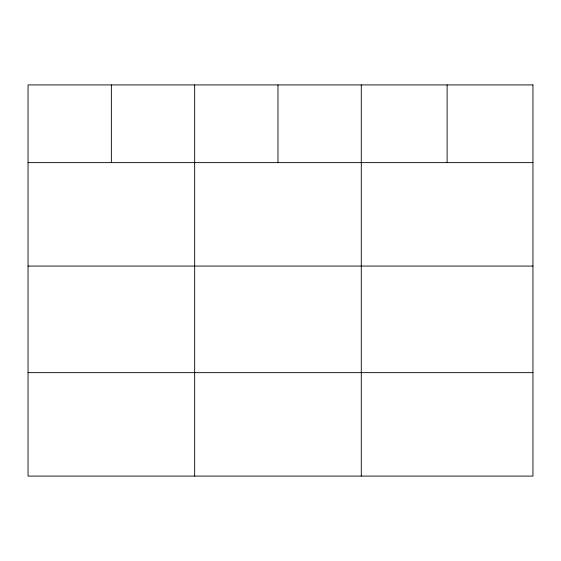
<?xml version="1.0" encoding="UTF-8"?>
<svg xmlns="http://www.w3.org/2000/svg" width="561" height="561" viewBox="0 0 561 561"><rect width="100%" height="100%" fill="white"/><g stroke="black" fill="none" stroke-linecap="round" stroke-linejoin="round"><path stroke-width="0.84" d="M28.05 162.627L532.95 162.627M28.05 266.068L532.95 266.068M28.05 372.644L532.95 372.644M447.117 84.914L447.117 162.627M361.284 84.914L361.284 476.086M277.976 84.914L277.976 162.627M194.667 84.914L194.667 476.086M111.359 84.914L111.359 162.627M532.95 84.914L28.05 84.914L28.05 476.086L532.95 476.086L532.95 84.914"/></g></svg>
